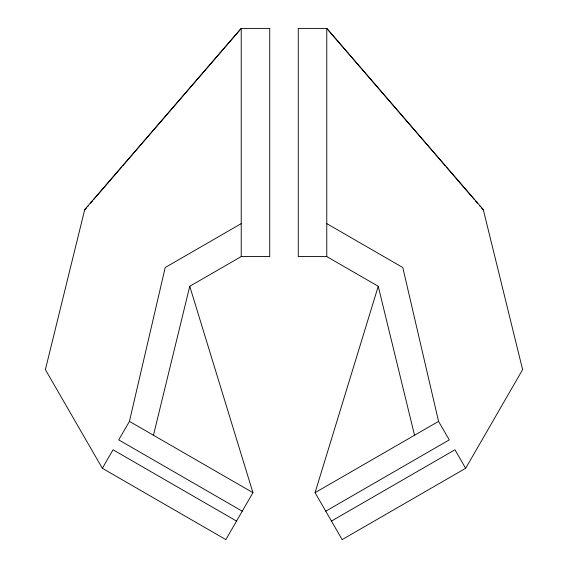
<?xml version="1.0" encoding="UTF-8"?>
<svg xmlns="http://www.w3.org/2000/svg" width="568" height="568" viewBox="0 0 568 568"><rect width="100%" height="100%" fill="white"/><g stroke="black" fill="none" stroke-linecap="round" stroke-linejoin="round"><path stroke-width="0.85" d="M242.245 511.193L118.747 439.895L129.44 421.371L165.21 267.514L241.222 223.629M153.459 435.237L189.755 286.279L241.222 256.558L269.743 256.558L269.743 28.4L241.222 28.4L84.717 209.599L45.383 369.626L102.346 468.302L225.844 539.6L252.938 492.669L189.755 286.279M315.062 492.669L378.245 286.279L326.777 256.558L298.257 256.558L298.257 28.4L326.777 28.4L483.283 209.599L522.617 369.626L465.654 468.302L342.156 539.6L315.062 492.669L438.56 421.371L402.79 267.514L326.777 223.629M102.346 468.302L113.046 449.778L236.536 521.076M84.604 210.061L86.336 208.044M87.493 206.702L88.651 205.367M90.383 203.351L92.691 200.674M93.848 199.332L121.587 167.155M122.745 165.813L241.222 28.4L241.222 256.558M325.755 511.193L449.252 439.895L438.56 421.371M331.464 521.076L454.954 449.778L465.654 468.302M129.44 421.371L252.938 492.669M445.255 165.813L326.777 28.4L326.777 256.558M446.412 167.155L474.152 199.332M475.31 200.674L477.617 203.351M479.349 205.367L480.507 206.702M481.664 208.044L483.396 210.061M378.245 286.279L414.541 435.237"/></g></svg>
